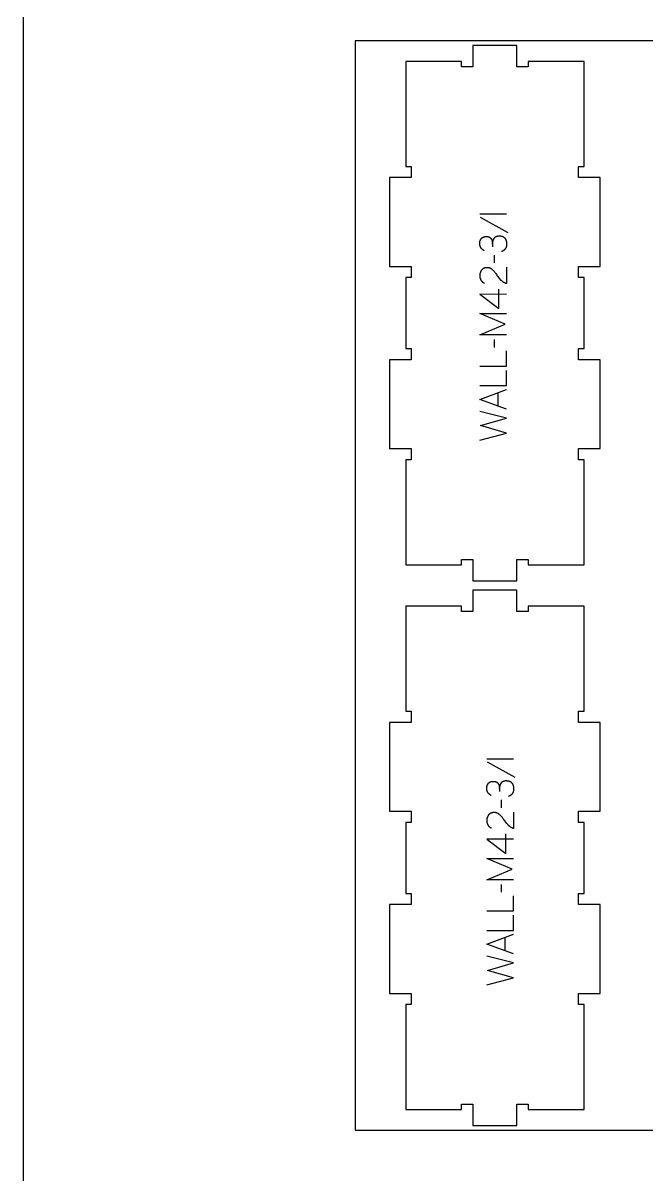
# Model space of a CAD drawing. Extents: x 0 to 4485, y 0 to 10771.
# Drawn here: x 0 to 698, y 5619 to 6909 of the extents above; entities that cross this region are included whole.
import ezdxf

# ---------------------------------------------------------------- set-up
doc = ezdxf.new("R2010")
doc.units = 0
for name, color, linetype in [('0_SHEET_SPRUCEPLY_2440X122', 1, 'CONTINUOUS'), ('1_ANYTOOL_1MMDEEP_LABELS_S', 2, 'CONTINUOUS'), ('4_ANYTOOL_CUTTHROUGH_OUTSI', 5, 'CONTINUOUS'), ('DONOTCUT', 7, 'CONTINUOUS')]:
    doc.layers.add(name, color=color, linetype=linetype)

msp = doc.modelspace()

# ---------------------------------------------------------------- linework, layer by layer
at = {"layer": '0_SHEET_SPRUCEPLY_2440X122'}
msp.add_lwpolyline([(371.7, 6889.4), (371.7, 5669.4), (2811.7, 5669.4), (2811.7, 6889.4)], close=True, dxfattribs=at)
at = {"layer": '1_ANYTOOL_1MMDEEP_LABELS_S', "color": 2}
for points in [[(511.1, 6695.4), (541.1, 6695.4)], [(511.5, 6691.9), (542.3, 6674.7)], [(516, 6654.3), (515.7, 6654.5), (515.4, 6654.7), (515.1, 6654.8), (514.8, 6655), (514.6, 6655.2), (514.3, 6655.4), (514.1, 6655.6), (514, 6655.7), (513.8, 6655.8), (513.7, 6655.9), (513.6, 6656), (513.5, 6656.1), (513.4, 6656.2), (513.3, 6656.3), (513.2, 6656.4), (513.1, 6656.5), (513, 6656.7), (512.9, 6656.8), (512.8, 6656.9), (512.7, 6657), (512.6, 6657.1), (512.5, 6657.3), (512.5, 6657.4), (512.4, 6657.5), (512.3, 6657.6), (512.2, 6657.8), (512.2, 6657.9), (512.1, 6658), (512, 6658.2), (512, 6658.3), (511.9, 6658.4), (511.8, 6658.6), (511.8, 6658.7), (511.7, 6658.8), (511.7, 6659), (511.6, 6659.1), (511.6, 6659.3), (511.5, 6659.4), (511.5, 6659.6), (511.4, 6659.9), (511.3, 6660.2), (511.2, 6660.5), (511.2, 6660.8), (511.2, 6661.2), (511.1, 6661.5), (511.1, 6661.8), (511.1, 6662.2), (511.1, 6662.5), (511.1, 6662.7), (511.1, 6662.9), (511.1, 6663.2), (511.1, 6663.4), (511.1, 6663.6), (511.1, 6663.8), (511.2, 6664), (511.2, 6664.1), (511.2, 6664.3), (511.3, 6664.5), (511.3, 6664.7), (511.3, 6664.9), (511.4, 6665.1), (511.4, 6665.2), (511.5, 6665.4), (511.5, 6665.6), (511.6, 6665.8), (511.7, 6665.9), (511.7, 6666.1), (511.8, 6666.3), (511.9, 6666.4), (512, 6666.6), (512, 6666.7), (512.1, 6666.9), (512.2, 6667), (512.3, 6667.2), (512.4, 6667.3), (512.5, 6667.5), (512.6, 6667.6), (512.7, 6667.8), (512.8, 6667.9), (513, 6668), (513.1, 6668.2), (513.2, 6668.3), (513.3, 6668.4), (513.5, 6668.5), (513.6, 6668.6), (513.7, 6668.8), (513.9, 6668.9), (514, 6669), (514.1, 6669.1), (514.3, 6669.2), (514.4, 6669.2), (514.6, 6669.3), (514.8, 6669.4), (514.9, 6669.5), (515.1, 6669.5), (515.2, 6669.6), (515.4, 6669.7), (515.6, 6669.7), (515.8, 6669.8), (515.9, 6669.8), (516.1, 6669.9), (516.3, 6669.9), (516.5, 6670), (516.7, 6670), (516.9, 6670), (517.1, 6670.1), (517.3, 6670.1), (517.5, 6670.1), (517.7, 6670.1), (517.9, 6670.1), (518.1, 6670.1), (518.7, 6670.1), (519, 6670.1), (519.3, 6670.1), (519.6, 6670), (519.9, 6670), (520.1, 6670), (520.2, 6670), (520.4, 6669.9), (520.5, 6669.9), (520.6, 6669.9), (520.8, 6669.8), (520.9, 6669.8), (521, 6669.7), (521.2, 6669.7), (521.3, 6669.7), (521.4, 6669.6), (521.5, 6669.6), (521.6, 6669.5), (521.7, 6669.5), (521.9, 6669.4), (522, 6669.4), (522.1, 6669.3), (522.2, 6669.2), (522.3, 6669.2), (522.4, 6669.1), (522.5, 6669), (522.6, 6669), (522.7, 6668.8), (522.9, 6668.7), (523.1, 6668.5), (523.2, 6668.3), (523.3, 6668.3), (523.4, 6668.2), (523.5, 6668.1), (523.5, 6668), (523.6, 6667.9), (523.7, 6667.8), (523.7, 6667.8), (523.8, 6667.7), (523.9, 6667.6), (523.9, 6667.5), (524, 6667.4), (524, 6667.3), (524.1, 6667.2), (524.2, 6667.1), (524.2, 6667), (524.3, 6666.9), (524.3, 6666.8), (524.4, 6666.7), (524.4, 6666.6), (524.5, 6666.5), (524.5, 6666.4), (524.5, 6666.3), (524.6, 6666.1), (524.7, 6665.9), (524.8, 6665.7), (524.8, 6665.4), (524.9, 6665.2), (524.9, 6665), (525, 6664.8), (525, 6664.5), (525.1, 6664.3), (525.1, 6664.1), (525.1, 6663.8), (525.2, 6663.6), (525.2, 6663.4), (525.2, 6663.1), (525.2, 6662.9), (525.3, 6662.6), (525.3, 6662.4), (525.3, 6658.7)], [(525.3, 6661.5), (525.3, 6661.9), (525.4, 6662.3), (525.4, 6662.8), (525.5, 6663.2), (525.5, 6663.6), (525.6, 6664), (525.7, 6664.4), (525.8, 6664.8), (525.9, 6665.2), (526.1, 6665.6), (526.2, 6666), (526.3, 6666.4), (526.5, 6666.8), (526.7, 6667.2), (526.8, 6667.6), (527, 6667.9), (527.1, 6668.1), (527.2, 6668.3), (527.3, 6668.4), (527.4, 6668.5), (527.4, 6668.5), (527.5, 6668.6), (527.5, 6668.7), (527.6, 6668.8), (527.6, 6668.9), (527.7, 6668.9), (527.8, 6669), (527.8, 6669.1), (527.9, 6669.2), (528, 6669.2), (528, 6669.3), (528.1, 6669.4), (528.2, 6669.4), (528.3, 6669.5), (528.3, 6669.6), (528.4, 6669.6), (528.5, 6669.7), (528.6, 6669.7), (528.6, 6669.8), (528.7, 6669.8), (528.8, 6669.9), (528.9, 6670), (529, 6670), (529, 6670.1), (529.1, 6670.1), (529.2, 6670.1), (529.3, 6670.2), (529.4, 6670.2), (529.5, 6670.3), (529.6, 6670.3), (529.7, 6670.4), (529.8, 6670.4), (530, 6670.5), (530.2, 6670.5), (530.4, 6670.6), (530.6, 6670.7), (530.8, 6670.7), (531, 6670.7), (531.2, 6670.8), (531.4, 6670.8), (531.7, 6670.8), (531.9, 6670.9), (532.1, 6670.9), (532.4, 6670.9), (532.6, 6670.9), (532.9, 6670.9), (533.2, 6670.9), (533.5, 6670.9), (533.7, 6670.8), (534, 6670.8), (534.2, 6670.8), (534.5, 6670.8), (534.7, 6670.7), (535, 6670.7), (535.2, 6670.6), (535.4, 6670.6), (535.7, 6670.5), (535.9, 6670.5), (536.1, 6670.4), (536.3, 6670.3), (536.5, 6670.3), (536.7, 6670.2), (536.9, 6670.1), (537.1, 6670), (537.3, 6669.9), (537.4, 6669.8), (537.6, 6669.7), (537.8, 6669.6), (538, 6669.5), (538.1, 6669.4), (538.3, 6669.2), (538.4, 6669.1), (538.5, 6669.1), (538.6, 6669), (538.6, 6668.9), (538.7, 6668.8), (538.8, 6668.8), (538.8, 6668.7), (538.9, 6668.6), (539, 6668.6), (539.1, 6668.4), (539.2, 6668.2), (539.3, 6668.1), (539.5, 6667.9), (539.6, 6667.8), (539.7, 6667.6), (539.8, 6667.4), (539.9, 6667.2), (540, 6667), (540.1, 6666.9), (540.1, 6666.7), (540.2, 6666.5), (540.3, 6666.3), (540.4, 6666.1), (540.4, 6665.9), (540.5, 6665.7), (540.6, 6665.5), (540.6, 6665.3), (540.7, 6665), (540.7, 6664.8), (540.8, 6664.6), (540.8, 6664.4), (540.9, 6664.1), (540.9, 6663.9), (541, 6663.7), (541, 6663.2), (541, 6662.7), (541.1, 6662.2), (541.1, 6661.6), (541.1, 6661.2), (541.1, 6660.9), (541, 6660.5), (541, 6660.1), (540.9, 6659.8), (540.9, 6659.6), (540.9, 6659.5), (540.8, 6659.3), (540.8, 6659.1), (540.8, 6659), (540.7, 6658.8), (540.7, 6658.6), (540.6, 6658.5), (540.6, 6658.3), (540.5, 6658.2), (540.5, 6658), (540.4, 6657.9), (540.3, 6657.7), (540.3, 6657.6), (540.2, 6657.4), (540.1, 6657.3), (540.1, 6657.1), (540, 6657), (539.9, 6656.8), (539.8, 6656.7), (539.7, 6656.6), (539.6, 6656.4), (539.6, 6656.3), (539.5, 6656.2), (539.4, 6656.1), (539.3, 6655.9), (539.2, 6655.8), (539.1, 6655.7), (539, 6655.6), (538.8, 6655.5), (538.7, 6655.3), (538.6, 6655.2), (538.5, 6655.1), (538.4, 6655), (538.3, 6654.9), (538.1, 6654.8), (538, 6654.7), (537.9, 6654.6), (537.7, 6654.5), (537.6, 6654.4), (537.5, 6654.3), (537.3, 6654.2), (537.2, 6654.1), (537, 6654), (536.7, 6653.8), (536.4, 6653.7), (536.1, 6653.5), (535.7, 6653.4), (535.4, 6653.2)], [(527.2, 6649.4), (527.3, 6640.6)], [(541, 6635.7), (541, 6617.4), (540.5, 6617.5), (540.3, 6617.6), (540.1, 6617.7), (539.9, 6617.8), (539.6, 6617.8), (539.4, 6617.9), (539.2, 6618), (539, 6618.1), (538.8, 6618.2), (538.6, 6618.3), (538.4, 6618.4), (538.2, 6618.6), (538, 6618.7), (537.8, 6618.8), (537.6, 6618.9), (537.4, 6619.1), (537.2, 6619.2), (537, 6619.3), (536.9, 6619.5), (536.7, 6619.6), (536.5, 6619.8), (536.3, 6619.9), (536.1, 6620.1), (536, 6620.2), (535.8, 6620.4), (535.6, 6620.5), (535.5, 6620.7), (535.3, 6620.9), (535.2, 6621), (534.8, 6621.4), (533.6, 6622.9), (532.4, 6624.4), (531.3, 6625.9), (530.1, 6627.4), (529.6, 6628.2), (529, 6628.9), (528.4, 6629.6), (527.9, 6630.3), (527.3, 6631), (526.7, 6631.6), (526, 6632.2), (525.4, 6632.8), (525.3, 6633), (525.1, 6633.1), (525, 6633.3), (524.8, 6633.4), (524.6, 6633.5), (524.5, 6633.6), (524.3, 6633.7), (524.1, 6633.9), (523.9, 6634), (523.8, 6634.1), (523.6, 6634.2), (523.4, 6634.3), (523.2, 6634.4), (523, 6634.4), (522.8, 6634.5), (522.7, 6634.6), (522.5, 6634.7), (522.3, 6634.7), (522.1, 6634.8), (521.9, 6634.9), (521.7, 6634.9), (521.5, 6635), (521.3, 6635), (521.1, 6635), (520.8, 6635.1), (520.6, 6635.1), (520.4, 6635.1), (520.2, 6635.1), (520, 6635.2), (519.8, 6635.2), (519.5, 6635.2), (519.3, 6635.2), (519.1, 6635.2), (518.8, 6635.2), (518.6, 6635.2), (518.3, 6635.1), (518.1, 6635.1), (517.9, 6635.1), (517.6, 6635.1), (517.4, 6635), (517.2, 6635), (517, 6634.9), (516.8, 6634.9), (516.6, 6634.8), (516.3, 6634.8), (516.1, 6634.7), (515.9, 6634.6), (515.8, 6634.6), (515.6, 6634.5), (515.4, 6634.4), (515.2, 6634.3), (515, 6634.2), (514.8, 6634.1), (514.7, 6634), (514.5, 6633.9), (514.3, 6633.8), (514.2, 6633.6), (514, 6633.5), (513.9, 6633.4), (513.7, 6633.3), (513.6, 6633.1), (513.4, 6633), (513.3, 6632.8), (513.2, 6632.7), (513, 6632.5), (512.9, 6632.3), (512.8, 6632.2), (512.7, 6632), (512.6, 6631.8), (512.5, 6631.7), (512.4, 6631.5), (512.3, 6631.3), (512.2, 6631.1), (512.1, 6630.9), (512, 6630.8), (511.9, 6630.6), (511.8, 6630.4), (511.7, 6630.2), (511.7, 6630), (511.6, 6629.8), (511.5, 6629.6), (511.5, 6629.4), (511.4, 6629.2), (511.4, 6629), (511.3, 6628.8), (511.3, 6628.6), (511.2, 6628.3), (511.2, 6628.1), (511.2, 6627.9), (511.1, 6627.7), (511.1, 6627.4), (511.1, 6627.2), (511.1, 6627), (511.1, 6626.7), (511.1, 6626.3), (511.1, 6625.9), (511.1, 6625.5), (511.1, 6625.2), (511.2, 6624.8), (511.2, 6624.5), (511.3, 6624.2), (511.3, 6623.8), (511.4, 6623.5), (511.5, 6623.2), (511.5, 6623.1), (511.6, 6622.9), (511.6, 6622.8), (511.7, 6622.6), (511.7, 6622.5), (511.8, 6622.3), (511.9, 6622.2), (511.9, 6622), (512, 6621.9), (512, 6621.7), (512.1, 6621.6), (512.2, 6621.5), (512.3, 6621.3), (512.3, 6621.2), (512.4, 6621.1), (512.5, 6620.9), (512.6, 6620.8), (512.7, 6620.7), (512.8, 6620.6), (512.9, 6620.4), (513, 6620.3), (513.1, 6620.2), (513.2, 6620.1), (513.3, 6619.9), (513.4, 6619.8), (513.5, 6619.7), (513.6, 6619.6), (513.7, 6619.5), (513.8, 6619.4), (513.9, 6619.3), (514.1, 6619.2), (514.2, 6619.1), (514.4, 6618.9), (514.7, 6618.7), (515, 6618.5), (515.3, 6618.3), (515.6, 6618.1), (515.9, 6618), (516.2, 6617.8)], [(541.1, 6605.4), (511, 6605.5), (532.4, 6589.5)], [(532.4, 6589.5), (532.4, 6611.2)], [(541.1, 6559.9), (511.1, 6559.9), (539.4, 6571.9), (511.2, 6583.9), (541.1, 6583.9)], [(527.2, 6554.7), (527.3, 6546)], [(511.1, 6525), (541.1, 6525), (541.1, 6542.1)], [(511.1, 6503.2), (541.1, 6503.2), (541.1, 6520.3)], [(541.1, 6477), (511.1, 6487.8), (541.1, 6498.9)], [(531.5, 6480.4), (531.5, 6495.3)], [(511.1, 6442.2), (541.1, 6450), (512, 6458.4), (541.1, 6466.9), (511.1, 6474.4)], [(518.9, 6085.4), (548.9, 6085.4)], [(519.4, 6081.9), (550.1, 6064.7)], [(523.8, 6044.3), (523.5, 6044.5), (523.2, 6044.7), (522.9, 6044.8), (522.7, 6045), (522.4, 6045.2), (522.2, 6045.4), (521.9, 6045.6), (521.8, 6045.7), (521.7, 6045.8), (521.6, 6045.9), (521.4, 6046), (521.3, 6046.1), (521.2, 6046.2), (521.1, 6046.3), (521, 6046.4), (520.9, 6046.5), (520.8, 6046.7), (520.7, 6046.8), (520.6, 6046.9), (520.5, 6047), (520.5, 6047.1), (520.4, 6047.3), (520.3, 6047.4), (520.2, 6047.5), (520.1, 6047.6), (520.1, 6047.8), (520, 6047.9), (519.9, 6048), (519.8, 6048.2), (519.8, 6048.3), (519.7, 6048.4), (519.7, 6048.6), (519.6, 6048.7), (519.5, 6048.8), (519.5, 6049), (519.4, 6049.1), (519.4, 6049.3), (519.3, 6049.4), (519.3, 6049.6), (519.2, 6049.9), (519.1, 6050.2), (519.1, 6050.5), (519, 6050.8), (519, 6051.2), (518.9, 6051.5), (518.9, 6051.8), (518.9, 6052.2), (518.9, 6052.5), (518.9, 6052.7), (518.9, 6052.9), (518.9, 6053.2), (518.9, 6053.4), (518.9, 6053.6), (519, 6053.8), (519, 6054), (519, 6054.1), (519, 6054.3), (519.1, 6054.5), (519.1, 6054.7), (519.2, 6054.9), (519.2, 6055.1), (519.3, 6055.2), (519.3, 6055.4), (519.4, 6055.6), (519.4, 6055.8), (519.5, 6055.9), (519.6, 6056.1), (519.6, 6056.3), (519.7, 6056.4), (519.8, 6056.6), (519.9, 6056.7), (520, 6056.9), (520.1, 6057), (520.1, 6057.2), (520.2, 6057.3), (520.3, 6057.5), (520.4, 6057.6), (520.6, 6057.8), (520.7, 6057.9), (520.8, 6058), (520.9, 6058.2), (521, 6058.3), (521.2, 6058.4), (521.3, 6058.5), (521.4, 6058.6), (521.5, 6058.8), (521.7, 6058.9), (521.8, 6059), (522, 6059.1), (522.1, 6059.2), (522.3, 6059.2), (522.4, 6059.3), (522.6, 6059.4), (522.7, 6059.5), (522.9, 6059.5), (523.1, 6059.6), (523.2, 6059.7), (523.4, 6059.7), (523.6, 6059.8), (523.8, 6059.8), (523.9, 6059.9), (524.1, 6059.9), (524.3, 6060), (524.5, 6060), (524.7, 6060), (524.9, 6060.1), (525.1, 6060.1), (525.3, 6060.1), (525.5, 6060.1), (525.7, 6060.1), (525.9, 6060.1), (526.5, 6060.1), (526.8, 6060.1), (527.1, 6060.1), (527.5, 6060), (527.8, 6060), (527.9, 6060), (528, 6060), (528.2, 6059.9), (528.3, 6059.9), (528.5, 6059.9), (528.6, 6059.8), (528.7, 6059.8), (528.9, 6059.7), (529, 6059.7), (529.1, 6059.7), (529.2, 6059.6), (529.3, 6059.6), (529.5, 6059.5), (529.6, 6059.5), (529.7, 6059.4), (529.8, 6059.4), (529.9, 6059.3), (530, 6059.2), (530.1, 6059.2), (530.2, 6059.1), (530.3, 6059), (530.4, 6059), (530.6, 6058.8), (530.7, 6058.7), (530.9, 6058.5), (531.1, 6058.3), (531.1, 6058.3), (531.2, 6058.2), (531.3, 6058.1), (531.4, 6058), (531.4, 6057.9), (531.5, 6057.8), (531.6, 6057.8), (531.6, 6057.7), (531.7, 6057.6), (531.8, 6057.5), (531.8, 6057.4), (531.9, 6057.3), (531.9, 6057.2), (532, 6057.1), (532, 6057), (532.1, 6056.9), (532.1, 6056.8), (532.2, 6056.7), (532.2, 6056.6), (532.3, 6056.5), (532.3, 6056.4), (532.4, 6056.3), (532.4, 6056.1), (532.5, 6055.9), (532.6, 6055.7), (532.6, 6055.4), (532.7, 6055.2), (532.8, 6055), (532.8, 6054.8), (532.9, 6054.5), (532.9, 6054.3), (532.9, 6054.1), (533, 6053.8), (533, 6053.6), (533, 6053.4), (533, 6053.1), (533.1, 6052.9), (533.1, 6052.6), (533.1, 6052.4), (533.1, 6048.7)], [(533.1, 6051.5), (533.2, 6051.9), (533.2, 6052.3), (533.2, 6052.8), (533.3, 6053.2), (533.4, 6053.6), (533.5, 6054), (533.5, 6054.4), (533.6, 6054.8), (533.8, 6055.2), (533.9, 6055.6), (534, 6056), (534.2, 6056.4), (534.3, 6056.8), (534.5, 6057.2), (534.7, 6057.6), (534.9, 6057.9), (535, 6058.1), (535.1, 6058.3), (535.1, 6058.4), (535.2, 6058.5), (535.2, 6058.5), (535.3, 6058.6), (535.4, 6058.7), (535.4, 6058.8), (535.5, 6058.9), (535.5, 6058.9), (535.6, 6059), (535.7, 6059.1), (535.7, 6059.2), (535.8, 6059.2), (535.9, 6059.3), (535.9, 6059.4), (536, 6059.4), (536.1, 6059.5), (536.2, 6059.6), (536.2, 6059.6), (536.3, 6059.7), (536.4, 6059.7), (536.5, 6059.8), (536.5, 6059.8), (536.6, 6059.9), (536.7, 6060), (536.8, 6060), (536.9, 6060.1), (537, 6060.1), (537, 6060.1), (537.1, 6060.2), (537.2, 6060.2), (537.3, 6060.3), (537.4, 6060.3), (537.5, 6060.4), (537.6, 6060.4), (537.8, 6060.5), (538, 6060.5), (538.2, 6060.6), (538.4, 6060.7), (538.6, 6060.7), (538.8, 6060.7), (539, 6060.8), (539.3, 6060.8), (539.5, 6060.8), (539.7, 6060.9), (540, 6060.9), (540.2, 6060.9), (540.5, 6060.9), (540.7, 6060.9), (541, 6060.9), (541.3, 6060.9), (541.5, 6060.8), (541.8, 6060.8), (542.1, 6060.8), (542.3, 6060.8), (542.5, 6060.7), (542.8, 6060.7), (543, 6060.6), (543.3, 6060.6), (543.5, 6060.5), (543.7, 6060.5), (543.9, 6060.4), (544.1, 6060.3), (544.3, 6060.3), (544.5, 6060.2), (544.7, 6060.1), (544.9, 6060), (545.1, 6059.9), (545.3, 6059.8), (545.4, 6059.7), (545.6, 6059.6), (545.8, 6059.5), (545.9, 6059.4), (546.1, 6059.2), (546.3, 6059.1), (546.3, 6059.1), (546.4, 6059), (546.5, 6058.9), (546.5, 6058.8), (546.6, 6058.8), (546.7, 6058.7), (546.7, 6058.6), (546.8, 6058.6), (546.9, 6058.4), (547, 6058.2), (547.2, 6058.1), (547.3, 6057.9), (547.4, 6057.8), (547.5, 6057.6), (547.6, 6057.4), (547.7, 6057.2), (547.8, 6057), (547.9, 6056.9), (548, 6056.7), (548.1, 6056.5), (548.1, 6056.3), (548.2, 6056.1), (548.3, 6055.9), (548.3, 6055.7), (548.4, 6055.5), (548.5, 6055.3), (548.5, 6055), (548.6, 6054.8), (548.6, 6054.6), (548.7, 6054.4), (548.7, 6054.1), (548.7, 6053.9), (548.8, 6053.7), (548.8, 6053.2), (548.9, 6052.7), (548.9, 6052.2), (548.9, 6051.6), (548.9, 6051.2), (548.9, 6050.9), (548.8, 6050.5), (548.8, 6050.1), (548.8, 6049.8), (548.7, 6049.6), (548.7, 6049.5), (548.7, 6049.3), (548.6, 6049.1), (548.6, 6049), (548.5, 6048.8), (548.5, 6048.6), (548.4, 6048.5), (548.4, 6048.3), (548.3, 6048.2), (548.3, 6048), (548.2, 6047.9), (548.2, 6047.7), (548.1, 6047.6), (548, 6047.4), (548, 6047.3), (547.9, 6047.1), (547.8, 6047), (547.7, 6046.8), (547.6, 6046.7), (547.6, 6046.6), (547.5, 6046.4), (547.4, 6046.3), (547.3, 6046.2), (547.2, 6046.1), (547.1, 6045.9), (547, 6045.8), (546.9, 6045.7), (546.8, 6045.6), (546.7, 6045.5), (546.6, 6045.3), (546.4, 6045.2), (546.3, 6045.1), (546.2, 6045), (546.1, 6044.9), (546, 6044.8), (545.8, 6044.7), (545.7, 6044.6), (545.6, 6044.5), (545.4, 6044.4), (545.3, 6044.3), (545.1, 6044.2), (545, 6044.1), (544.8, 6044), (544.5, 6043.8), (544.2, 6043.7), (543.9, 6043.5), (543.6, 6043.4), (543.2, 6043.2)], [(535, 6039.4), (535.1, 6030.6)], [(548.9, 6025.7), (548.8, 6007.4), (548.4, 6007.5), (548.1, 6007.6), (547.9, 6007.7), (547.7, 6007.8), (547.5, 6007.8), (547.3, 6007.9), (547, 6008), (546.8, 6008.1), (546.6, 6008.2), (546.4, 6008.3), (546.2, 6008.4), (546, 6008.6), (545.8, 6008.7), (545.6, 6008.8), (545.4, 6008.9), (545.2, 6009.1), (545.1, 6009.2), (544.9, 6009.3), (544.7, 6009.5), (544.5, 6009.6), (544.3, 6009.8), (544.1, 6009.9), (544, 6010.1), (543.8, 6010.2), (543.6, 6010.4), (543.5, 6010.5), (543.3, 6010.7), (543.1, 6010.9), (543, 6011), (542.7, 6011.4), (541.4, 6012.9), (540.3, 6014.4), (539.1, 6015.9), (538, 6017.4), (537.4, 6018.2), (536.8, 6018.9), (536.3, 6019.6), (535.7, 6020.3), (535.1, 6021), (534.5, 6021.6), (533.9, 6022.2), (533.3, 6022.8), (533.1, 6023), (532.9, 6023.1), (532.8, 6023.3), (532.6, 6023.4), (532.5, 6023.5), (532.3, 6023.6), (532.1, 6023.7), (531.9, 6023.9), (531.8, 6024), (531.6, 6024.1), (531.4, 6024.2), (531.2, 6024.3), (531, 6024.4), (530.9, 6024.4), (530.7, 6024.5), (530.5, 6024.6), (530.3, 6024.7), (530.1, 6024.7), (529.9, 6024.8), (529.7, 6024.9), (529.5, 6024.9), (529.3, 6025), (529.1, 6025), (528.9, 6025), (528.7, 6025.1), (528.5, 6025.1), (528.2, 6025.1), (528, 6025.1), (527.8, 6025.2), (527.6, 6025.2), (527.4, 6025.2), (527.1, 6025.2), (526.9, 6025.2), (526.6, 6025.2), (526.4, 6025.2), (526.2, 6025.1), (525.9, 6025.1), (525.7, 6025.1), (525.5, 6025.1), (525.2, 6025), (525, 6025), (524.8, 6024.9), (524.6, 6024.9), (524.4, 6024.8), (524.2, 6024.8), (524, 6024.7), (523.8, 6024.6), (523.6, 6024.6), (523.4, 6024.5), (523.2, 6024.4), (523, 6024.3), (522.8, 6024.2), (522.7, 6024.1), (522.5, 6024), (522.3, 6023.9), (522.2, 6023.8), (522, 6023.6), (521.9, 6023.5), (521.7, 6023.4), (521.6, 6023.3), (521.4, 6023.1), (521.3, 6023), (521.1, 6022.8), (521, 6022.7), (520.9, 6022.5), (520.7, 6022.3), (520.6, 6022.2), (520.5, 6022), (520.4, 6021.8), (520.3, 6021.7), (520.2, 6021.5), (520.1, 6021.3), (520, 6021.1), (519.9, 6020.9), (519.8, 6020.8), (519.7, 6020.6), (519.6, 6020.4), (519.6, 6020.2), (519.5, 6020), (519.4, 6019.8), (519.4, 6019.6), (519.3, 6019.4), (519.2, 6019.2), (519.2, 6019), (519.1, 6018.8), (519.1, 6018.6), (519.1, 6018.3), (519, 6018.1), (519, 6017.9), (519, 6017.7), (519, 6017.4), (518.9, 6017.2), (518.9, 6017), (518.9, 6016.7), (518.9, 6016.3), (518.9, 6015.9), (518.9, 6015.5), (518.9, 6015.2), (519, 6014.8), (519, 6014.5), (519.1, 6014.2), (519.1, 6013.8), (519.2, 6013.5), (519.3, 6013.2), (519.3, 6013.1), (519.4, 6012.9), (519.4, 6012.8), (519.5, 6012.6), (519.6, 6012.5), (519.6, 6012.3), (519.7, 6012.2), (519.7, 6012), (519.8, 6011.9), (519.9, 6011.7), (519.9, 6011.6), (520, 6011.5), (520.1, 6011.3), (520.2, 6011.2), (520.3, 6011.1), (520.3, 6010.9), (520.4, 6010.8), (520.5, 6010.7), (520.6, 6010.6), (520.7, 6010.4), (520.8, 6010.3), (520.9, 6010.2), (521, 6010.1), (521.1, 6009.9), (521.2, 6009.8), (521.3, 6009.7), (521.4, 6009.6), (521.5, 6009.5), (521.7, 6009.4), (521.8, 6009.3), (521.9, 6009.2), (522, 6009.1), (522.3, 6008.9), (522.5, 6008.7), (522.8, 6008.5), (523.1, 6008.3), (523.4, 6008.1), (523.7, 6008), (524, 6007.8)], [(540.2, 5979.5), (540.2, 6001.2)], [(548.9, 5995.4), (518.9, 5995.5), (540.2, 5979.5)], [(548.9, 5949.9), (518.9, 5949.9), (547.3, 5961.9), (519, 5973.9), (548.9, 5973.9)], [(535, 5944.7), (535.1, 5936)], [(518.9, 5915), (548.9, 5915), (548.9, 5932.1)], [(518.9, 5893.2), (548.9, 5893.2), (548.9, 5910.3)], [(548.9, 5867), (518.9, 5877.8), (548.9, 5888.9)], [(539.3, 5870.4), (539.3, 5885.3)], [(518.9, 5832.2), (548.9, 5840), (519.8, 5848.4), (548.9, 5856.9), (518.9, 5864.4)]]:
    msp.add_lwpolyline(points, dxfattribs=at)
at = {"layer": '4_ANYTOOL_CUTTHROUGH_OUTSI', "color": 5}
for points in [[(645.7, 6432.7), (645.7, 6532.2), (621.7, 6532.2), (621.7, 6544.7), (627.7, 6544.7), (627.7, 6624.2), (621.7, 6624.2), (621.7, 6636.7), (645.7, 6636.7), (645.7, 6736.2), (621.7, 6736.2), (621.7, 6748.7), (627.7, 6748.7), (627.7, 6866.2), (565.2, 6866.2), (565.2, 6860.2), (552.7, 6860.2), (552.7, 6884.2), (503.2, 6884.2), (503.2, 6860.2), (490.7, 6860.2), (490.7, 6866.2), (428.2, 6866.2), (428.2, 6748.7), (434.2, 6748.7), (434.2, 6736.2), (410.2, 6736.2), (410.2, 6636.7), (434.2, 6636.7), (434.2, 6624.2), (428.2, 6624.2), (428.2, 6544.7), (434.2, 6544.7), (434.2, 6532.2), (410.2, 6532.2), (410.2, 6432.7), (434.2, 6432.7), (434.2, 6420.2), (428.2, 6420.2), (428.2, 6302.7), (490.7, 6302.7), (490.7, 6308.7), (503.2, 6308.7), (503.2, 6284.7), (552.7, 6284.7), (552.7, 6308.7), (565.2, 6308.7), (565.2, 6302.7), (627.7, 6302.7), (627.7, 6420.2), (621.7, 6420.2), (621.7, 6432.7)], [(645.7, 5822.7), (645.7, 5922.2), (621.7, 5922.2), (621.7, 5934.7), (627.7, 5934.7), (627.7, 6014.2), (621.7, 6014.2), (621.7, 6026.7), (645.7, 6026.7), (645.7, 6126.2), (621.7, 6126.2), (621.7, 6138.7), (627.7, 6138.7), (627.7, 6256.2), (565.2, 6256.2), (565.2, 6250.2), (552.7, 6250.2), (552.7, 6274.2), (503.2, 6274.2), (503.2, 6250.2), (490.7, 6250.2), (490.7, 6256.2), (428.2, 6256.2), (428.2, 6138.7), (434.2, 6138.7), (434.2, 6126.2), (410.2, 6126.2), (410.2, 6026.7), (434.2, 6026.7), (434.2, 6014.2), (428.2, 6014.2), (428.2, 5934.7), (434.2, 5934.7), (434.2, 5922.2), (410.2, 5922.2), (410.2, 5822.7), (434.2, 5822.7), (434.2, 5810.2), (428.2, 5810.2), (428.2, 5692.7), (490.7, 5692.7), (490.7, 5698.7), (503.2, 5698.7), (503.2, 5674.7), (552.7, 5674.7), (552.7, 5698.7), (565.2, 5698.7), (565.2, 5692.7), (627.7, 5692.7), (627.7, 5810.2), (621.7, 5810.2), (621.7, 5822.7)]]:
    msp.add_lwpolyline(points, close=True, dxfattribs=at)
at = {"layer": 'DONOTCUT'}
msp.add_lwpolyline([(0, 0), (3183.4, 0), (3183.4, 7593.4), (0, 7593.4)], close=True, dxfattribs=at)

doc.saveas('drawing.dxf')
